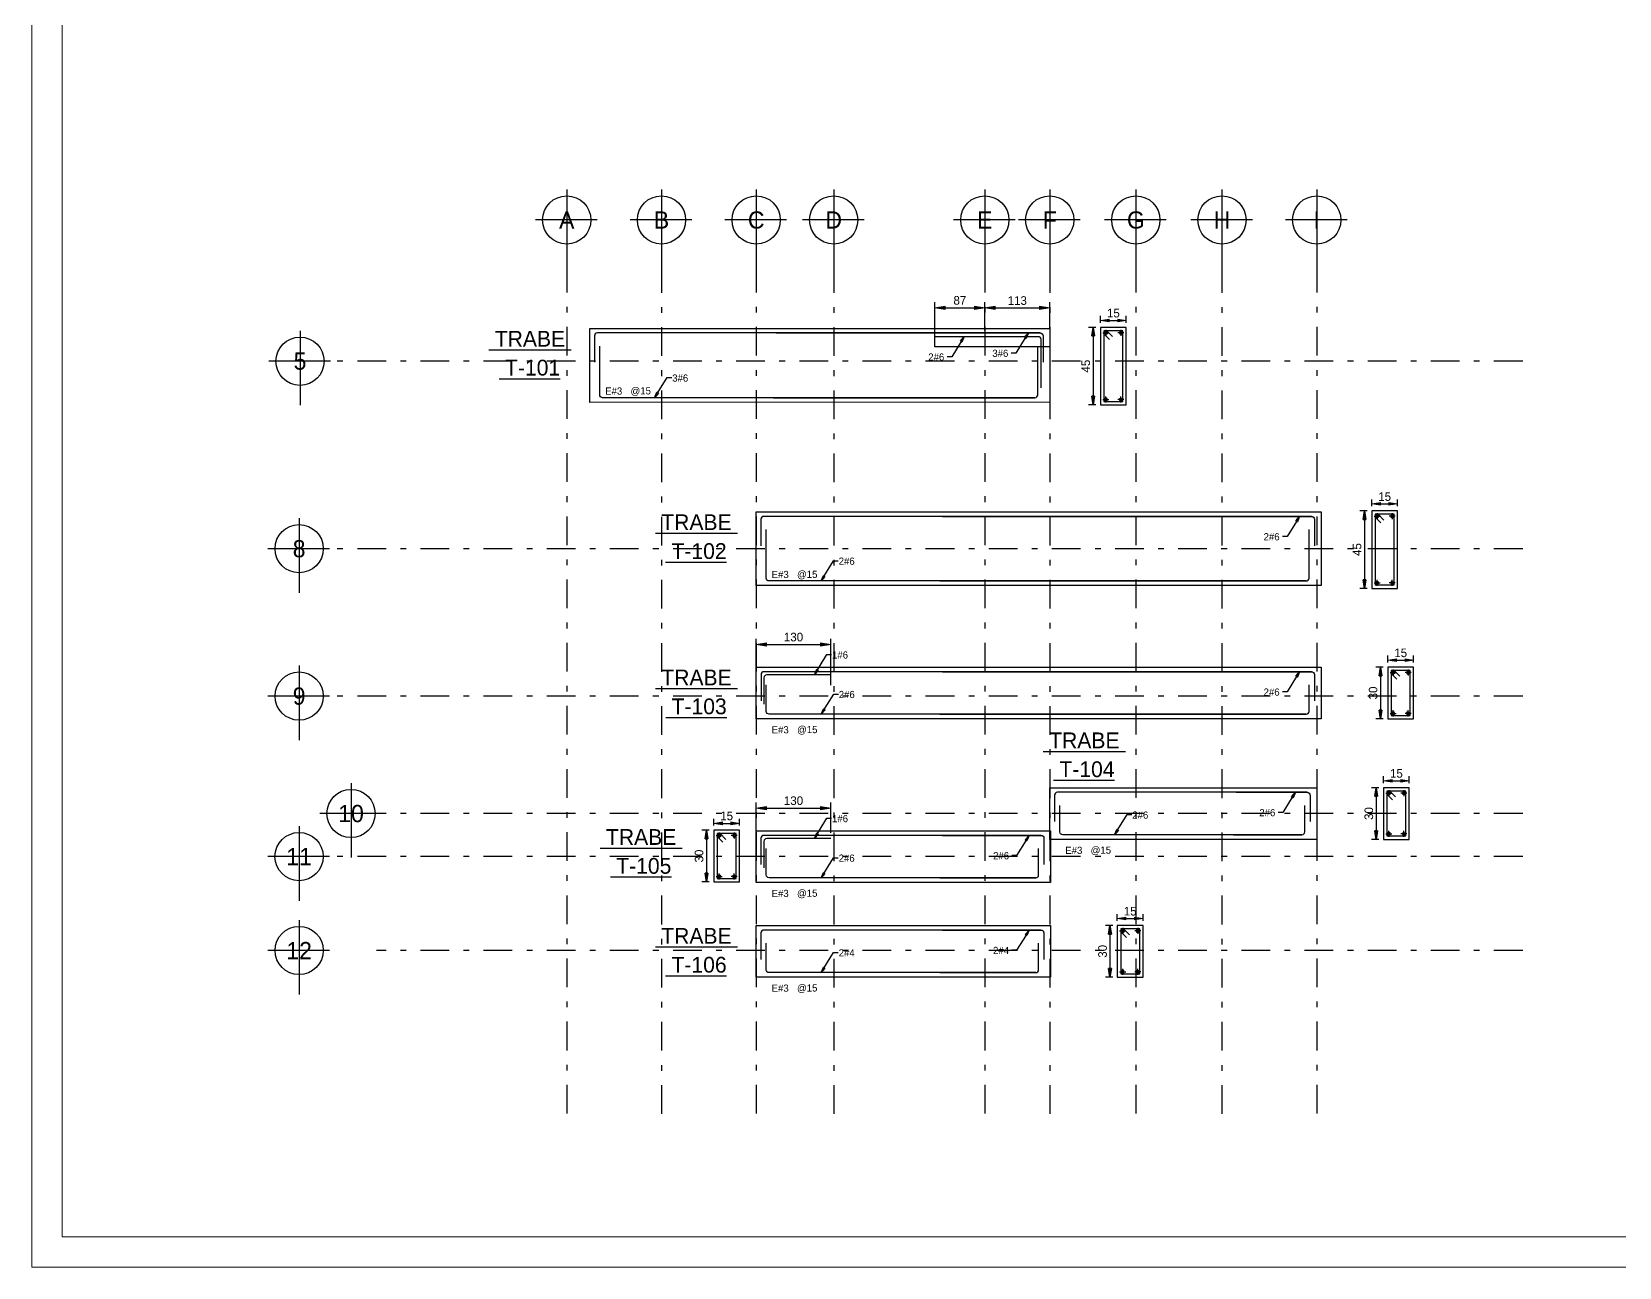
# Model space of a CAD drawing. Header units: millimetres. Extents: x -25 to 297, y -2 to 43.
# Drawn here: x 153.63 to 181.28, y -2.04 to 19.48 of the extents above; entities that cross this region are included whole.
import ezdxf
from ezdxf.enums import TextEntityAlignment as Align

# ---------------------------------------------------------------- set-up
doc = ezdxf.new("R2010")
doc.units = ezdxf.units.MM
doc.linetypes.add('DASHDOT', pattern=[1, 0.5, -0.25, 0, -0.25])
for name, color, linetype in [('6', 7, 'Continuous'), ('C', 11, 'Continuous'), ('CAJONES', 15, 'Continuous'), ('EJES', 250, 'DASHDOT'), ('KS', 242, 'Continuous'), ('TITULO', 242, 'Continuous'), ('TZ', 15, 'Continuous')]:
    doc.layers.add(name, color=color, linetype=linetype)
doc.styles.add('LEROY', font='stylu.ttf')
doc.dimstyles.new('LEROY', dxfattribs={"dimtxt": 0.15, "dimasz": 0.18, "dimexe": 0.1, "dimexo": 0.1, "dimgap": 0.05, "dimtad": 1, "dimdec": 0, "dimlfac": 100, "dimzin": 0, "dimdsep": 46, "dimtxsty": 'LEROY', "dimblk1": 'FLECHA', "dimblk2": 'FLECHA', "dimsah": 1, "dimcen": 0.2, "dimclrd": 256, "dimclre": 256, "dimclrt": 5, "dimadec": 0, "dimazin": 0, "dimtfac": 0.5, "dimtdec": 0, "dimtix": 1, "dimtofl": 0, "dimtmove": 0, "dimatfit": 3, "dimldrblk": 'FLECHA', "dimfxl": 1, "dimtolj": 1, "dimtzin": 0, "dimarcsym": 0})
doc.dimstyles.new('LEROY_CONC', dxfattribs={"dimtxt": 0.15, "dimasz": 0.15, "dimexe": 0.08, "dimexo": 0.08, "dimgap": 0.05, "dimtad": 1, "dimdec": 0, "dimlfac": 20, "dimzin": 0, "dimdsep": 46, "dimtxsty": 'LEROY', "dimblk1": 'FLECHA', "dimblk2": 'FLECHA', "dimsah": 1, "dimcen": 0.2, "dimclrd": 256, "dimclre": 256, "dimclrt": 5, "dimadec": 0, "dimazin": 0, "dimtfac": 0.5, "dimtdec": 0, "dimtix": 1, "dimtofl": 0, "dimtmove": 0, "dimatfit": 3, "dimldrblk": 'FLECHA', "dimfxl": 1, "dimtolj": 1, "dimtzin": 0, "dimarcsym": 0})

# ---------------------------------------------------------------- blocks, each defined once
blk = doc.blocks.new('EJE-VERT')
at = {"color": 15, "linetype": 'Continuous'}
for p, q in [((0, 2.163), (0, 0)), ((0.883, 1.28), (-0.909, 1.28))]:
    blk.add_line(p, q, dxfattribs=at)
blk.add_circle((0, 1.28), 0.7, dxfattribs=at)
at = {"color": 242, "style": 'LEROY'}
blk.add_attdef('EJE', text='', height=0.5, dxfattribs=at).set_placement((0, 1.28), align=Align.MIDDLE)
blk = doc.blocks.new('FL1')
at = {"layer": 'CAJONES', "linetype": 'Continuous'}
h = blk.add_hatch(color=5, dxfattribs=at)
h.paths.add_polyline_path([(0, 0), (0, 0), (0.108, -0.172), (0.136, -0.155)])
h.paths.add_polyline_path([(0, 0), (0.08, -0.189), (0.108, -0.172)])
at = {"layer": 'CAJONES', "color": 5, "linetype": 'Continuous'}
blk.add_line((0.136, -0.155), (0.08, -0.189), dxfattribs=at)
blk.add_lwpolyline([(0.136, -0.155), (0, 0), (0.08, -0.189)], dxfattribs=at)
at = {"layer": 'CAJONES', "color": 11}
blk.add_lwpolyline([(0.108, -0.172), (0.438, -0.701), (0.6, -0.701)], dxfattribs=at)
at = {"layer": 'CAJONES', "color": 5, "style": 'LEROY'}
blk.add_attdef('FL1', (0.618, -0.835), '', height=0.25, dxfattribs=at)
blk = doc.blocks.new('FL2')
at = {"layer": 'CAJONES', "linetype": 'Continuous'}
h = blk.add_hatch(color=5, dxfattribs=at)
h.paths.add_polyline_path([(0.108, 0.172), (0.08, 0.189), (0, 0)])
h.paths.add_polyline_path([(0.136, 0.155), (0.108, 0.172), (0, 0), (0, 0)])
at = {"layer": 'CAJONES', "color": 5, "linetype": 'Continuous'}
blk.add_line((0.136, 0.155), (0.08, 0.189), dxfattribs=at)
at = {"layer": 'CAJONES', "color": 11}
blk.add_lwpolyline([(0, 0), (0.438, 0.701), (0.6, 0.701)], dxfattribs=at)
at = {"layer": 'CAJONES', "color": 5, "linetype": 'Continuous'}
blk.add_lwpolyline([(0.136, 0.155), (0, 0), (0.08, 0.189)], dxfattribs=at)
at = {"layer": 'CAJONES', "color": 5, "style": 'LEROY'}
blk.add_attdef('FL2', (0.614, 0.562), '', height=0.25, dxfattribs=at)
blk = doc.blocks.new('FLECHA')
at = {"linetype": 'Continuous'}
blk.add_hatch(color=5, dxfattribs=at).paths.add_polyline_path([(0, 0), (-1, 0.16), (-1, -0.16)])
at = {"color": 5, "linetype": 'Continuous'}
blk.add_line((-1, 0.16), (-1, -0.16), dxfattribs=at)
blk.add_lwpolyline([(-1, 0.16), (0, 0), (-1, -0.16)], dxfattribs=at)
blk = doc.blocks.new('*D176')
at = {"layer": 'C', "lineweight": -2, "transparency": 16777216}
for p, q in [((169.359, 14.277), (169.359, 14.772)), ((169.539, 14.672), (170.048, 14.672)), ((170.228, 14.316), (170.228, 14.772))]:
    blk.add_line(p, q, dxfattribs=at)
at = {"layer": 'Defpoints', "color": 0, "transparency": 16777216}
for p in [(170.228, 14.672), (169.359, 14.177), (170.228, 14.216)]:
    blk.add_point(p, dxfattribs=at)
at = {"layer": 'C', "lineweight": -2, "transparency": 16777216, "xscale": 0.18, "yscale": 0.18, "zscale": 0.18, "rotation": 180}
blk.add_blockref('FLECHA', (169.359, 14.672), dxfattribs=at)
at = {"layer": 'C', "lineweight": -2, "transparency": 16777216, "xscale": 0.18, "yscale": 0.18, "zscale": 0.18}
blk.add_blockref('FLECHA', (170.228, 14.672), dxfattribs=at)
at = {"layer": 'C', "color": 5, "transparency": 16777216, "insert": (169.794, 14.803), "char_height": 0.15, "attachment_point": 5, "style": 'LEROY'}
blk.add_mtext('\\A1;87', dxfattribs=at)
blk = doc.blocks.new('*D177')
at = {"layer": 'C', "lineweight": -2, "transparency": 16777216}
for p, q in [((170.228, 14.277), (170.228, 14.772)), ((170.408, 14.672), (171.179, 14.672)), ((171.359, 14.316), (171.359, 14.772))]:
    blk.add_line(p, q, dxfattribs=at)
at = {"layer": 'Defpoints', "color": 0, "transparency": 16777216}
for p in [(171.359, 14.672), (170.228, 14.177), (171.359, 14.216)]:
    blk.add_point(p, dxfattribs=at)
at = {"layer": 'C', "lineweight": -2, "transparency": 16777216, "xscale": 0.18, "yscale": 0.18, "zscale": 0.18, "rotation": 180}
blk.add_blockref('FLECHA', (170.228, 14.672), dxfattribs=at)
at = {"layer": 'C', "lineweight": -2, "transparency": 16777216, "xscale": 0.18, "yscale": 0.18, "zscale": 0.18}
blk.add_blockref('FLECHA', (171.359, 14.672), dxfattribs=at)
at = {"layer": 'C', "color": 5, "transparency": 16777216, "insert": (170.794, 14.8), "char_height": 0.15, "attachment_point": 5, "style": 'LEROY'}
blk.add_mtext('\\A1;113', dxfattribs=at)
blk = doc.blocks.new('*D178')
at = {"layer": 'C', "lineweight": -2, "transparency": 16777216}
for p, q in [((166.247, 8.416), (166.247, 8.911)), ((167.546, 8.381), (167.546, 8.911)), ((166.427, 8.811), (167.366, 8.811))]:
    blk.add_line(p, q, dxfattribs=at)
at = {"layer": 'Defpoints', "color": 0, "transparency": 16777216}
for p in [(167.546, 8.811), (166.247, 8.316), (167.546, 8.281)]:
    blk.add_point(p, dxfattribs=at)
at = {"layer": 'C', "lineweight": -2, "transparency": 16777216, "xscale": 0.18, "yscale": 0.18, "zscale": 0.18, "rotation": 180}
blk.add_blockref('FLECHA', (166.247, 8.811), dxfattribs=at)
at = {"layer": 'C', "lineweight": -2, "transparency": 16777216, "xscale": 0.18, "yscale": 0.18, "zscale": 0.18}
blk.add_blockref('FLECHA', (167.546, 8.811), dxfattribs=at)
at = {"layer": 'C', "color": 5, "transparency": 16777216, "insert": (166.896, 8.939), "char_height": 0.15, "attachment_point": 5, "style": 'LEROY'}
blk.add_mtext('\\A1;130', dxfattribs=at)
blk = doc.blocks.new('*D179')
at = {"layer": 'C', "lineweight": -2, "transparency": 16777216}
for p, q in [((166.247, 5.566), (166.247, 6.061)), ((166.427, 5.961), (167.366, 5.961)), ((167.546, 5.531), (167.546, 6.061))]:
    blk.add_line(p, q, dxfattribs=at)
at = {"layer": 'Defpoints', "color": 0, "transparency": 16777216}
for p in [(167.546, 5.961), (166.247, 5.466), (167.546, 5.431)]:
    blk.add_point(p, dxfattribs=at)
at = {"layer": 'C', "lineweight": -2, "transparency": 16777216, "xscale": 0.18, "yscale": 0.18, "zscale": 0.18, "rotation": 180}
blk.add_blockref('FLECHA', (166.247, 5.961), dxfattribs=at)
at = {"layer": 'C', "lineweight": -2, "transparency": 16777216, "xscale": 0.18, "yscale": 0.18, "zscale": 0.18}
blk.add_blockref('FLECHA', (167.546, 5.961), dxfattribs=at)
at = {"layer": 'C', "color": 5, "transparency": 16777216, "insert": (166.896, 6.089), "char_height": 0.15, "attachment_point": 5, "style": 'LEROY'}
blk.add_mtext('\\A1;130', dxfattribs=at)
blk = doc.blocks.new('CTRTXT')
at = {"color": 242, "style": 'LEROY'}
blk.add_attdef('TRABE', text='', height=0.275, dxfattribs=at).set_placement((-1.01, -0.613), align=Align.CENTER)
blk = doc.blocks.new('Var_1')
at = {"layer": 'TZ'}
h = blk.add_hatch(dxfattribs=at)
h.set_pattern_fill('ANSI31', color=250, scale=0.01, style=0)
h.set_pattern_definition([(45, (-118.599832, -46.150385), (-0.02245064, 0.02245064), [])])
edge = h.paths.add_edge_path()
edge.add_arc((0, 0), 0.125, 0, 360)
at = {"layer": 'TZ', "color": 250}
for p, q in [((-0.25, 0), (0.25, 0)), ((0, 0.25), (0, -0.25))]:
    blk.add_line(p, q, dxfattribs=at)
at = {"layer": 'TZ', "color": 5}
blk.add_circle((0, 0), 0.125, dxfattribs=at)
blk = doc.blocks.new('*D511')
at = {"layer": 'C', "lineweight": -2, "transparency": 16777216}
for p, q in [((172.243, 14.414), (172.243, 14.533)), ((172.393, 14.453), (172.543, 14.453)), ((172.693, 14.414), (172.693, 14.533))]:
    blk.add_line(p, q, dxfattribs=at)
at = {"layer": 'Defpoints', "color": 0, "transparency": 16777216}
for p in [(172.693, 14.453), (172.243, 14.334), (172.693, 14.334)]:
    blk.add_point(p, dxfattribs=at)
at = {"layer": 'C', "lineweight": -2, "transparency": 16777216, "xscale": 0.15, "yscale": 0.15, "zscale": 0.15, "rotation": 180}
blk.add_blockref('FLECHA', (172.243, 14.453), dxfattribs=at)
at = {"layer": 'C', "lineweight": -2, "transparency": 16777216, "xscale": 0.15, "yscale": 0.15, "zscale": 0.15}
blk.add_blockref('FLECHA', (172.693, 14.453), dxfattribs=at)
at = {"layer": 'C', "color": 5, "transparency": 16777216, "insert": (172.468, 14.581), "char_height": 0.15, "attachment_point": 5, "style": 'LEROY'}
blk.add_mtext('\\A1;15', dxfattribs=at)
blk = doc.blocks.new('*D512')
at = {"layer": 'C', "lineweight": -2, "transparency": 16777216}
for p, q in [((172.163, 14.334), (172.035, 14.334)), ((172.115, 14.184), (172.115, 13.134)), ((172.163, 12.984), (172.035, 12.984))]:
    blk.add_line(p, q, dxfattribs=at)
at = {"layer": 'Defpoints', "color": 0, "transparency": 16777216}
for p in [(172.243, 14.334), (172.115, 12.984), (172.243, 12.984)]:
    blk.add_point(p, dxfattribs=at)
at = {"layer": 'C', "lineweight": -2, "transparency": 16777216, "xscale": 0.15, "yscale": 0.15, "zscale": 0.15}
for p, rotation in [((172.115, 14.334), 90), ((172.115, 12.984), 270)]:
    blk.add_blockref('FLECHA', p, dxfattribs=dict(at, rotation=rotation))
at = {"layer": 'C', "color": 5, "transparency": 16777216, "insert": (171.987, 13.659), "char_height": 0.15, "attachment_point": 5, "rotation": 90, "style": 'LEROY'}
blk.add_mtext('\\A1;45', dxfattribs=at)
blk = doc.blocks.new('*D513')
at = {"layer": 'C', "lineweight": -2, "transparency": 16777216}
for p, q in [((176.969, 11.218), (176.969, 11.338)), ((177.119, 11.258), (177.269, 11.258)), ((177.419, 11.218), (177.419, 11.338))]:
    blk.add_line(p, q, dxfattribs=at)
at = {"layer": 'Defpoints', "color": 0, "transparency": 16777216}
for p in [(176.969, 11.138), (177.419, 11.258), (177.419, 11.138)]:
    blk.add_point(p, dxfattribs=at)
at = {"layer": 'C', "lineweight": -2, "transparency": 16777216, "xscale": 0.15, "yscale": 0.15, "zscale": 0.15, "rotation": 180}
blk.add_blockref('FLECHA', (176.969, 11.258), dxfattribs=at)
at = {"layer": 'C', "lineweight": -2, "transparency": 16777216, "xscale": 0.15, "yscale": 0.15, "zscale": 0.15}
blk.add_blockref('FLECHA', (177.419, 11.258), dxfattribs=at)
at = {"layer": 'C', "color": 5, "transparency": 16777216, "insert": (177.194, 11.386), "char_height": 0.15, "attachment_point": 5, "style": 'LEROY'}
blk.add_mtext('\\A1;15', dxfattribs=at)
blk = doc.blocks.new('*D514')
at = {"layer": 'C', "lineweight": -2, "transparency": 16777216}
for p, q in [((176.889, 11.138), (176.762, 11.138)), ((176.842, 10.988), (176.842, 9.938)), ((176.889, 9.788), (176.762, 9.788))]:
    blk.add_line(p, q, dxfattribs=at)
at = {"layer": 'Defpoints', "color": 0, "transparency": 16777216}
for p in [(176.969, 11.138), (176.842, 9.788), (176.969, 9.788)]:
    blk.add_point(p, dxfattribs=at)
at = {"layer": 'C', "lineweight": -2, "transparency": 16777216, "xscale": 0.15, "yscale": 0.15, "zscale": 0.15}
for p, rotation in [((176.842, 11.138), 90), ((176.842, 9.788), 270)]:
    blk.add_blockref('FLECHA', p, dxfattribs=dict(at, rotation=rotation))
at = {"layer": 'C', "color": 5, "transparency": 16777216, "insert": (176.713, 10.463), "char_height": 0.15, "attachment_point": 5, "rotation": 90, "style": 'LEROY'}
blk.add_mtext('\\A1;45', dxfattribs=at)
blk = doc.blocks.new('*D515')
at = {"layer": 'C', "lineweight": -2, "transparency": 16777216}
for p, q in [((177.248, 8.496), (177.248, 8.616)), ((177.698, 8.496), (177.698, 8.616)), ((177.398, 8.536), (177.548, 8.536))]:
    blk.add_line(p, q, dxfattribs=at)
at = {"layer": 'Defpoints', "color": 0, "transparency": 16777216}
for p in [(177.248, 8.416), (177.698, 8.536), (177.698, 8.416)]:
    blk.add_point(p, dxfattribs=at)
at = {"layer": 'C', "lineweight": -2, "transparency": 16777216, "xscale": 0.15, "yscale": 0.15, "zscale": 0.15, "rotation": 180}
blk.add_blockref('FLECHA', (177.248, 8.536), dxfattribs=at)
at = {"layer": 'C', "lineweight": -2, "transparency": 16777216, "xscale": 0.15, "yscale": 0.15, "zscale": 0.15}
blk.add_blockref('FLECHA', (177.698, 8.536), dxfattribs=at)
at = {"layer": 'C', "color": 5, "transparency": 16777216, "insert": (177.473, 8.664), "char_height": 0.15, "attachment_point": 5, "style": 'LEROY'}
blk.add_mtext('\\A1;15', dxfattribs=at)
blk = doc.blocks.new('*D516')
at = {"layer": 'C', "lineweight": -2, "transparency": 16777216}
for p, q in [((177.168, 8.416), (177.041, 8.416)), ((177.121, 8.266), (177.121, 7.666)), ((177.168, 7.516), (177.041, 7.516))]:
    blk.add_line(p, q, dxfattribs=at)
at = {"layer": 'Defpoints', "color": 0, "transparency": 16777216}
for p in [(177.248, 8.416), (177.121, 7.516), (177.248, 7.516)]:
    blk.add_point(p, dxfattribs=at)
at = {"layer": 'C', "lineweight": -2, "transparency": 16777216, "xscale": 0.15, "yscale": 0.15, "zscale": 0.15}
for p, rotation in [((177.121, 8.416), 90), ((177.121, 7.516), 270)]:
    blk.add_blockref('FLECHA', p, dxfattribs=dict(at, rotation=rotation))
at = {"layer": 'C', "color": 5, "transparency": 16777216, "insert": (176.993, 7.966), "char_height": 0.15, "attachment_point": 5, "rotation": 90, "style": 'LEROY'}
blk.add_mtext('\\A1;30', dxfattribs=at)
blk = doc.blocks.new('*D517')
at = {"layer": 'C', "lineweight": -2, "transparency": 16777216}
for p, q in [((177.173, 6.396), (177.173, 6.516)), ((177.323, 6.436), (177.473, 6.436)), ((177.623, 6.396), (177.623, 6.516))]:
    blk.add_line(p, q, dxfattribs=at)
at = {"layer": 'Defpoints', "color": 0, "transparency": 16777216}
for p in [(177.623, 6.436), (177.173, 6.316), (177.623, 6.316)]:
    blk.add_point(p, dxfattribs=at)
at = {"layer": 'C', "lineweight": -2, "transparency": 16777216, "xscale": 0.15, "yscale": 0.15, "zscale": 0.15, "rotation": 180}
blk.add_blockref('FLECHA', (177.173, 6.436), dxfattribs=at)
at = {"layer": 'C', "lineweight": -2, "transparency": 16777216, "xscale": 0.15, "yscale": 0.15, "zscale": 0.15}
blk.add_blockref('FLECHA', (177.623, 6.436), dxfattribs=at)
at = {"layer": 'C', "color": 5, "transparency": 16777216, "insert": (177.398, 6.564), "char_height": 0.15, "attachment_point": 5, "style": 'LEROY'}
blk.add_mtext('\\A1;15', dxfattribs=at)
blk = doc.blocks.new('*D518')
at = {"layer": 'C', "lineweight": -2, "transparency": 16777216}
for p, q in [((177.093, 6.316), (176.966, 6.316)), ((177.046, 6.166), (177.046, 5.566)), ((177.093, 5.416), (176.966, 5.416))]:
    blk.add_line(p, q, dxfattribs=at)
at = {"layer": 'Defpoints', "color": 0, "transparency": 16777216}
for p in [(177.173, 6.316), (177.046, 5.416), (177.173, 5.416)]:
    blk.add_point(p, dxfattribs=at)
at = {"layer": 'C', "lineweight": -2, "transparency": 16777216, "xscale": 0.15, "yscale": 0.15, "zscale": 0.15}
for p, rotation in [((177.046, 6.316), 90), ((177.046, 5.416), 270)]:
    blk.add_blockref('FLECHA', p, dxfattribs=dict(at, rotation=rotation))
at = {"layer": 'C', "color": 5, "transparency": 16777216, "insert": (176.918, 5.866), "char_height": 0.15, "attachment_point": 5, "rotation": 90, "style": 'LEROY'}
blk.add_mtext('\\A1;30', dxfattribs=at)
blk = doc.blocks.new('*D519')
at = {"layer": 'C', "lineweight": -2, "transparency": 16777216}
for p, q in [((172.536, 3.996), (172.536, 4.116)), ((172.686, 4.036), (172.836, 4.036)), ((172.986, 3.996), (172.986, 4.116))]:
    blk.add_line(p, q, dxfattribs=at)
at = {"layer": 'Defpoints', "color": 0, "transparency": 16777216}
for p in [(172.536, 3.916), (172.986, 4.036), (172.986, 3.916)]:
    blk.add_point(p, dxfattribs=at)
at = {"layer": 'C', "lineweight": -2, "transparency": 16777216, "xscale": 0.15, "yscale": 0.15, "zscale": 0.15, "rotation": 180}
blk.add_blockref('FLECHA', (172.536, 4.036), dxfattribs=at)
at = {"layer": 'C', "lineweight": -2, "transparency": 16777216, "xscale": 0.15, "yscale": 0.15, "zscale": 0.15}
blk.add_blockref('FLECHA', (172.986, 4.036), dxfattribs=at)
at = {"layer": 'C', "color": 5, "transparency": 16777216, "insert": (172.761, 4.164), "char_height": 0.15, "attachment_point": 5, "style": 'LEROY'}
blk.add_mtext('\\A1;15', dxfattribs=at)
blk = doc.blocks.new('*D520')
at = {"layer": 'C', "lineweight": -2, "transparency": 16777216}
for p, q in [((172.456, 3.916), (172.329, 3.916)), ((172.409, 3.766), (172.409, 3.166)), ((172.456, 3.016), (172.329, 3.016))]:
    blk.add_line(p, q, dxfattribs=at)
at = {"layer": 'Defpoints', "color": 0, "transparency": 16777216}
for p in [(172.536, 3.916), (172.409, 3.016), (172.536, 3.016)]:
    blk.add_point(p, dxfattribs=at)
at = {"layer": 'C', "lineweight": -2, "transparency": 16777216, "xscale": 0.15, "yscale": 0.15, "zscale": 0.15}
for p, rotation in [((172.409, 3.916), 90), ((172.409, 3.016), 270)]:
    blk.add_blockref('FLECHA', p, dxfattribs=dict(at, rotation=rotation))
at = {"layer": 'C', "color": 5, "transparency": 16777216, "insert": (172.28, 3.466), "char_height": 0.15, "attachment_point": 5, "rotation": 90, "style": 'LEROY'}
blk.add_mtext('\\A1;30', dxfattribs=at)
blk = doc.blocks.new('*D521')
at = {"layer": 'C', "lineweight": -2, "transparency": 16777216}
for p, q in [((165.507, 5.656), (165.507, 5.775)), ((165.657, 5.695), (165.807, 5.695)), ((165.957, 5.656), (165.957, 5.775))]:
    blk.add_line(p, q, dxfattribs=at)
at = {"layer": 'Defpoints', "color": 0, "transparency": 16777216}
for p in [(165.507, 5.576), (165.957, 5.695), (165.957, 5.576)]:
    blk.add_point(p, dxfattribs=at)
at = {"layer": 'C', "lineweight": -2, "transparency": 16777216, "xscale": 0.15, "yscale": 0.15, "zscale": 0.15, "rotation": 180}
blk.add_blockref('FLECHA', (165.507, 5.695), dxfattribs=at)
at = {"layer": 'C', "lineweight": -2, "transparency": 16777216, "xscale": 0.15, "yscale": 0.15, "zscale": 0.15}
blk.add_blockref('FLECHA', (165.957, 5.695), dxfattribs=at)
at = {"layer": 'C', "color": 5, "transparency": 16777216, "insert": (165.732, 5.824), "char_height": 0.15, "attachment_point": 5, "style": 'LEROY'}
blk.add_mtext('\\A1;15', dxfattribs=at)
blk = doc.blocks.new('*D522')
at = {"layer": 'C', "lineweight": -2, "transparency": 16777216}
for p, q in [((165.427, 5.576), (165.299, 5.576)), ((165.379, 5.426), (165.379, 4.826)), ((165.427, 4.676), (165.299, 4.676))]:
    blk.add_line(p, q, dxfattribs=at)
at = {"layer": 'Defpoints', "color": 0, "transparency": 16777216}
for p in [(165.507, 5.576), (165.379, 4.676), (165.507, 4.676)]:
    blk.add_point(p, dxfattribs=at)
at = {"layer": 'C', "lineweight": -2, "transparency": 16777216, "xscale": 0.15, "yscale": 0.15, "zscale": 0.15}
for p, rotation in [((165.379, 5.576), 90), ((165.379, 4.676), 270)]:
    blk.add_blockref('FLECHA', p, dxfattribs=dict(at, rotation=rotation))
at = {"layer": 'C', "color": 5, "transparency": 16777216, "insert": (165.251, 5.126), "char_height": 0.15, "attachment_point": 5, "rotation": 90, "style": 'LEROY'}
blk.add_mtext('\\A1;30', dxfattribs=at)

msp = doc.modelspace()

# ---------------------------------------------------------------- linework, layer by layer
at = {"layer": '6', "lineweight": 0}
for points in [[(153.626, 41.001), (217.646, 41.001), (217.646, -2.036), (153.626, -2.036)], [(154.158, 40.469), (217.114, 40.469), (217.114, -1.504), (154.158, -1.504)]]:
    msp.add_lwpolyline(points, close=True, dxfattribs=at)
at = {"layer": 'CAJONES'}
for points in [[(163.346, 13.027), (163.346, 14.316), (171.359, 14.316), (171.359, 13.028)], [(166.246, 9.838), (166.246, 11.121), (176.085, 11.121), (176.085, 9.838)], [(166.247, 7.516), (166.247, 8.416), (176.085, 8.416), (176.085, 7.516)], [(171.36, 5.416), (171.36, 6.316), (176.01, 6.316), (176.01, 5.416)], [(166.246, 4.666), (166.246, 5.566), (171.374, 5.566), (171.374, 4.666)], [(166.246, 3.016), (166.246, 3.916), (171.373, 3.916), (171.373, 3.016)]]:
    msp.add_lwpolyline(points, close=True, dxfattribs=at)
at = {"layer": 'CAJONES', "color": 1}
for points in [[(171.193, 14.236), (163.479, 14.236, 0.414214), (163.429, 14.186), (163.429, 13.726)], [(166.592, 14.236), (171.193, 14.236, -0.414214), (171.243, 14.186), (171.243, 13.726)], [(169.359, 14.177), (171.154, 14.177, -0.414214), (171.204, 14.127), (171.204, 13.278)], [(171.102, 13.108), (163.57, 13.108, -0.414214), (163.52, 13.158), (163.52, 14.006)], [(166.546, 13.108), (171.102, 13.108, 0.414214), (171.152, 13.158), (171.152, 14.006)], [(175.919, 11.041), (166.379, 11.041, 0.414214), (166.329, 10.991), (166.329, 10.531)], [(175.828, 9.918), (166.47, 9.918, -0.414214), (166.42, 9.968), (166.42, 10.811)], [(169.446, 9.918), (175.828, 9.918, 0.414214), (175.878, 9.968), (175.878, 10.811)], [(169.492, 11.041), (175.919, 11.041, -0.414214), (175.969, 10.991), (175.969, 10.531)], [(175.919, 8.336), (166.38, 8.336, 0.414214), (166.33, 8.286), (166.33, 7.826)], [(169.493, 8.336), (175.919, 8.336, -0.414214), (175.969, 8.286), (175.969, 7.826)], [(167.546, 8.281), (166.43, 8.281, 0.414214), (166.38, 8.231), (166.38, 7.771)], [(175.828, 7.596), (166.471, 7.596, -0.414214), (166.421, 7.646), (166.421, 8.106)], [(169.447, 7.596), (175.828, 7.596, 0.414214), (175.878, 7.646), (175.878, 8.106)], [(175.844, 6.236), (171.493, 6.236, 0.414214), (171.443, 6.186), (171.443, 5.726)], [(174.607, 6.236), (175.844, 6.236, -0.414214), (175.894, 6.186), (175.894, 5.726)], [(175.753, 5.496), (171.585, 5.496, -0.414214), (171.535, 5.546), (171.535, 6.006)], [(174.561, 5.496), (175.753, 5.496, 0.414214), (175.803, 5.546), (175.803, 6.006)], [(171.208, 5.486), (166.379, 5.486, 0.414214), (166.329, 5.436), (166.329, 4.976)], [(167.546, 5.431), (166.43, 5.431, 0.414214), (166.38, 5.381), (166.38, 4.921)], [(171.116, 4.746), (166.47, 4.746, -0.414214), (166.42, 4.796), (166.42, 5.256)], [(169.446, 4.746), (171.116, 4.746, 0.414214), (171.166, 4.796), (171.166, 5.256)], [(169.492, 5.486), (171.208, 5.486, -0.414214), (171.258, 5.436), (171.258, 4.976)], [(171.207, 3.836), (166.379, 3.836, 0.414214), (166.329, 3.786), (166.329, 3.326)], [(171.115, 3.096), (166.47, 3.096, -0.414214), (166.42, 3.146), (166.42, 3.606)], [(169.446, 3.096), (171.115, 3.096, 0.414214), (171.165, 3.146), (171.165, 3.606)], [(169.492, 3.836), (171.207, 3.836, -0.414214), (171.257, 3.786), (171.257, 3.326)]]:
    msp.add_lwpolyline(points, format="xyb", dxfattribs=at)
at = {"layer": 'EJES'}
for p, q in [((162.946, 15.441), (162.946, 0.466)), ((164.596, 15.436), (164.596, 0.466)), ((166.246, 15.441), (166.246, 0.466)), ((167.596, 15.436), (167.596, 0.466)), ((170.228, 15.441), (170.228, 0.466)), ((171.36, 15.436), (171.36, 0.466)), ((172.86, 15.441), (172.86, 0.466)), ((174.36, 15.436), (174.36, 0.466)), ((176.01, 15.441), (176.01, 0.466)), ((179.598, 13.744), (158.836, 13.744)), ((179.598, 10.479), (158.821, 10.479)), ((179.598, 7.912), (158.821, 7.912)), ((179.598, 5.866), (159.725, 5.866)), ((179.598, 5.116), (158.82, 5.116)), ((179.598, 3.481), (159.634, 3.481))]:
    msp.add_line(p, q, dxfattribs=at)
at = {"layer": 'KS'}
for p, q in [((169.359, 13.993), (169.359, 14.728)), ((171.359, 13.993), (169.359, 13.993)), ((167.546, 8.103), (167.546, 8.745))]:
    msp.add_line(p, q, dxfattribs=at)
at = {"layer": 'TZ', "color": 3}
for p, q in [((172.403, 14.123), (172.303, 14.223)), ((172.453, 14.173), (172.353, 14.274)), ((177.179, 10.978), (177.079, 11.078)), ((177.129, 10.928), (177.03, 11.028)), ((177.408, 8.206), (177.308, 8.306)), ((177.458, 8.256), (177.358, 8.356)), ((177.333, 6.106), (177.233, 6.206)), ((177.383, 6.156), (177.283, 6.256)), ((165.667, 5.366), (165.567, 5.465)), ((165.716, 5.415), (165.616, 5.516)), ((172.696, 3.706), (172.596, 3.806)), ((172.746, 3.756), (172.645, 3.856))]:
    msp.add_line(p, q, dxfattribs=at)
at = {"layer": 'TZ'}
for points in [[(172.243, 12.984), (172.693, 12.984), (172.693, 14.334), (172.243, 14.334)], [(176.969, 9.788), (177.419, 9.788), (177.419, 11.138), (176.969, 11.138)], [(177.248, 7.516), (177.698, 7.516), (177.698, 8.416), (177.248, 8.416)], [(177.173, 5.416), (177.623, 5.416), (177.623, 6.316), (177.173, 6.316)], [(165.507, 4.676), (165.957, 4.676), (165.957, 5.576), (165.507, 5.576)], [(172.536, 3.016), (172.986, 3.016), (172.986, 3.916), (172.536, 3.916)]]:
    msp.add_lwpolyline(points, close=True, dxfattribs=at)
at = {"layer": 'TZ', "color": 3}
for points in [[(172.303, 13.044), (172.633, 13.044), (172.633, 14.274), (172.303, 14.274)], [(177.029, 9.848), (177.359, 9.848), (177.359, 11.078), (177.029, 11.078)], [(177.308, 7.576), (177.638, 7.576), (177.638, 8.356), (177.308, 8.356)], [(177.233, 5.476), (177.563, 5.476), (177.563, 6.256), (177.233, 6.256)], [(165.567, 4.736), (165.897, 4.736), (165.897, 5.516), (165.567, 5.516)], [(172.596, 3.076), (172.926, 3.076), (172.926, 3.856), (172.596, 3.856)]]:
    msp.add_lwpolyline(points, close=True, dxfattribs=at)

# ---------------------------------------------------------------- block references
at = {"layer": 'C', "color": 11}
ref = msp.add_blockref('FL1', (169.871, 14.172), dxfattribs=dict(at, xscale=-0.5, yscale=0.5, zscale=0.5))
ref.add_attrib('FL1', '2#6', (169.243, 13.755), dxfattribs={"layer": 'CAJONES', "color": 5, "height": 0.125, "style": 'LEROY'})
ref = msp.add_blockref('FL1', (170.987, 14.236), dxfattribs=dict(at, xscale=-0.5, yscale=0.5, zscale=0.5))
ref.add_attrib('FL1', '3#6', (170.359, 13.819), dxfattribs={"layer": 'CAJONES', "color": 5, "height": 0.125, "style": 'LEROY'})
at = {"layer": 'C', "color": 11, "xscale": 0.5, "yscale": 0.5, "zscale": 0.5}
for p, values in [((164.476, 13.108), {'FL2': '3#6'}), ((167.376, 9.918), {'FL2': '2#6'}), ((167.26, 8.284), {'FL2': '1#6'}), ((167.377, 7.596), {'FL2': '2#6'}), ((167.26, 5.434), {'FL2': '1#6'}), ((172.49, 5.496), {'FL2': '2#6'}), ((167.376, 4.746), {'FL2': '2#6'}), ((167.376, 3.096), {'FL2': '2#4'})]:
    msp.add_blockref('FL2', p, dxfattribs=at).add_auto_attribs(values)
at = {"layer": 'C', "color": 11}
ref = msp.add_blockref('FL1', (175.713, 11.041), dxfattribs=dict(at, xscale=-0.5, yscale=0.5, zscale=0.5))
ref.add_attrib('FL1', '2#6', (175.085, 10.624), dxfattribs={"layer": 'CAJONES', "color": 5, "height": 0.125, "style": 'LEROY'})
ref = msp.add_blockref('FL1', (175.713, 8.336), dxfattribs=dict(at, xscale=-0.5, yscale=0.5, zscale=0.5))
ref.add_attrib('FL1', '2#6', (175.085, 7.919), dxfattribs={"layer": 'CAJONES', "color": 5, "height": 0.125, "style": 'LEROY'})
ref = msp.add_blockref('FL1', (175.638, 6.236), dxfattribs=dict(at, xscale=-0.5, yscale=0.5, zscale=0.5))
ref.add_attrib('FL1', '2#6', (175.01, 5.819), dxfattribs={"layer": 'CAJONES', "color": 5, "height": 0.125, "style": 'LEROY'})
ref = msp.add_blockref('FL1', (171.001, 5.486), dxfattribs=dict(at, xscale=-0.5, yscale=0.5, zscale=0.5))
ref.add_attrib('FL1', '2#6', (170.373, 5.069), dxfattribs={"layer": 'CAJONES', "color": 5, "height": 0.125, "style": 'LEROY'})
ref = msp.add_blockref('FL1', (171.001, 3.836), dxfattribs=dict(at, xscale=-0.5, yscale=0.5, zscale=0.5))
ref.add_attrib('FL1', '2#4', (170.372, 3.419), dxfattribs={"layer": 'CAJONES', "color": 5, "height": 0.125, "style": 'LEROY'})
at = {"layer": 'EJES', "xscale": 0.599999999999909, "yscale": 0.599999999999909, "zscale": 0.599999999999909}
for p, values in [((162.946, 15.436), {'EJE': 'A'}), ((164.596, 15.436), {'EJE': 'B'}), ((167.596, 15.436), {'EJE': 'D'}), ((170.228, 15.436), {'EJE': 'E'}), ((171.36, 15.436), {'EJE': 'F'}), ((172.86, 15.436), {'EJE': 'G'}), ((174.36, 15.436), {'EJE': 'H'}), ((158.3, 12.976), {'EJE': '5'}), ((158.284, 9.711), {'EJE': '8'}), ((158.284, 7.144), {'EJE': '9'}), ((159.188, 5.098), {'EJE': '10'}), ((158.283, 4.348), {'EJE': '11'}), ((158.284, 2.713), {'EJE': '12'})]:
    msp.add_blockref('EJE-VERT', p, dxfattribs=at).add_auto_attribs(values)
at = {"layer": 'EJES'}
for p, xscale, yscale, zscale, rotation, values in [((166.246, 15.436), 0.5999999999999067, 0.5999999999999067, 0.5999999999999067, 359.9831932342179, {'EJE': 'C'}), ((176.01, 15.436), 0.5999999999999118, 0.5999999999999118, 0.5999999999999118, 359.9732348766866, {'EJE': 'I'})]:
    msp.add_blockref('EJE-VERT', p, dxfattribs=dict(at, xscale=xscale, yscale=yscale, zscale=zscale, rotation=rotation)).add_auto_attribs(values)
at = {"layer": 'TITULO'}
for p, values in [((163.315, 14.611), {'TRABE': '%%U TRABE '}), ((163.31, 14.108), {'TRABE': '%%U T-101'}), ((166.215, 11.416), {'TRABE': '%%U TRABE '}), ((166.21, 10.913), {'TRABE': '%%U T-102'}), ((166.216, 8.711), {'TRABE': '%%U TRABE '}), ((166.211, 8.208), {'TRABE': '%%U T-103'}), ((172.972, 7.616), {'TRABE': '%%U TRABE '}), ((172.967, 7.113), {'TRABE': '%%U T-104'}), ((165.252, 5.933), {'TRABE': '%%U TRABE '}), ((165.247, 5.43), {'TRABE': '%%U T-105'}), ((166.215, 4.211), {'TRABE': '%%U TRABE '}), ((166.21, 3.708), {'TRABE': '%%U T-106'})]:
    msp.add_blockref('CTRTXT', p, dxfattribs=at).add_auto_attribs(values)
at = {"layer": 'TZ'}
for p, xscale, yscale, zscale in [((172.338, 14.239), 0.2099999999999454, 0.2099999999999454, 0.2099999999999454), ((172.599, 14.239), -0.2099999999999454, 0.2100000000000136, 0.21), ((177.064, 11.044), 0.2099999999999454, 0.2099999999999454, 0.2099999999999454), ((177.325, 11.044), -0.2099999999999454, 0.2100000000000136, 0.21), ((177.343, 8.321), 0.2099999999999454, 0.2099999999999454, 0.2099999999999454), ((177.604, 8.321), -0.2099999999999454, 0.2100000000000136, 0.21), ((177.268, 6.221), 0.2099999999999454, 0.2099999999999454, 0.2099999999999454), ((177.529, 6.221), -0.2099999999999454, 0.2100000000000136, 0.21), ((165.601, 5.481), 0.2099999999999454, 0.2099999999999454, 0.2099999999999454), ((165.863, 5.481), -0.2099999999999454, 0.2100000000000136, 0.21), ((172.63, 3.821), 0.2099999999999454, 0.2099999999999454, 0.2099999999999454), ((172.892, 3.821), -0.2099999999999454, 0.2100000000000136, 0.21)]:
    msp.add_blockref('Var_1', p, dxfattribs=dict(at, xscale=xscale, yscale=yscale, zscale=zscale))
at = {"layer": 'TZ', "rotation": 180}
for p, xscale, yscale, zscale in [((172.337, 13.078), -0.2099999999999454, 0.2100000000000136, 0.21), ((172.598, 13.078), 0.2099999999999454, 0.2099999999999454, 0.2099999999999454), ((177.063, 9.883), -0.2099999999999454, 0.2100000000000136, 0.21), ((177.325, 9.883), 0.2099999999999454, 0.2099999999999454, 0.2099999999999454), ((177.343, 7.611), -0.2099999999999454, 0.2100000000000136, 0.21), ((177.604, 7.611), 0.2099999999999454, 0.2099999999999454, 0.2099999999999454), ((177.268, 5.511), -0.2099999999999454, 0.2100000000000136, 0.21), ((177.529, 5.511), 0.2099999999999454, 0.2099999999999454, 0.2099999999999454), ((165.601, 4.771), -0.2099999999999454, 0.2100000000000136, 0.21), ((165.863, 4.771), 0.2099999999999454, 0.2099999999999454, 0.2099999999999454), ((172.63, 3.111), -0.2099999999999454, 0.2100000000000136, 0.21), ((172.892, 3.111), 0.2099999999999454, 0.2099999999999454, 0.2099999999999454)]:
    msp.add_blockref('Var_1', p, dxfattribs=dict(at, xscale=xscale, yscale=yscale, zscale=zscale))

# ---------------------------------------------------------------- texts
at = {"layer": 'C', "color": 5, "style": 'LEROY'}
for s, p in [('E#3', (163.615, 13.162)), ('@15', (164.057, 13.166, 0)), ('E#3', (166.515, 9.967)), ('@15', (166.957, 9.97, 0)), ('E#3', (166.516, 7.262)), ('@15', (166.958, 7.266, 0)), ('E#3', (171.63, 5.162)), ('@15', (172.072, 5.166, 0)), ('E#3', (166.515, 4.412)), ('@15', (166.957, 4.416, 0)), ('E#3', (166.515, 2.762)), ('@15', (166.957, 2.766, 0))]:
    msp.add_text(s, height=0.125, dxfattribs=at).set_placement(p)

# ---------------------------------------------------------------- dimensions: what is measured, and where the dimension line sits
at = {"layer": 'C'}
for base, p1, p2, picture, middle in [((170.228, 14.672), (169.359, 14.177), (170.228, 14.216), '*D176', (169.794, 14.803)), ((171.359, 14.672), (170.228, 14.177), (171.359, 14.216), '*D177', (170.794, 14.8)), ((167.546, 8.811), (166.247, 8.316), (167.546, 8.281), '*D178', (166.896, 8.939)), ((167.546, 5.961), (166.247, 5.466), (167.546, 5.431), '*D179', (166.896, 6.089))]:
    dim = msp.add_linear_dim(base=base, p1=p1, p2=p2, dimstyle='LEROY', override={"dimfxl": 0.1}, dxfattribs=at)
    dim.commit()
    dim.dimension.update_dxf_attribs({"geometry": picture, "text_midpoint": middle})
for p1, p2, distance, picture, middle in [((172.243, 14.334), (172.693, 14.334), 0.12, '*D511', (172.468, 14.581)), ((172.243, 14.334), (172.243, 12.984), -0.127, '*D512', (171.987, 13.659)), ((176.969, 11.138), (177.419, 11.138), 0.12, '*D513', (177.194, 11.386)), ((176.969, 11.138), (176.969, 9.788), -0.127, '*D514', (176.713, 10.463)), ((177.248, 8.416), (177.698, 8.416), 0.12, '*D515', (177.473, 8.664)), ((177.248, 8.416), (177.248, 7.516), -0.127, '*D516', (176.993, 7.966)), ((177.173, 6.316), (177.623, 6.316), 0.12, '*D517', (177.398, 6.564)), ((177.173, 6.316), (177.173, 5.416), -0.127, '*D518', (176.918, 5.866)), ((165.507, 5.576), (165.957, 5.576), 0.12, '*D521', (165.732, 5.824)), ((165.507, 5.576), (165.507, 4.676), -0.127, '*D522', (165.251, 5.126)), ((172.536, 3.916), (172.986, 3.916), 0.12, '*D519', (172.761, 4.164)), ((172.536, 3.916), (172.536, 3.016), -0.127, '*D520', (172.28, 3.466))]:
    dim = msp.add_aligned_dim(p1=p1, p2=p2, distance=distance, dimstyle='LEROY_CONC', override={"dimlfac": 33}, dxfattribs=at)
    dim.commit()
    dim.dimension.update_dxf_attribs({"geometry": picture, "text_midpoint": middle})

doc.saveas('drawing.dxf')
